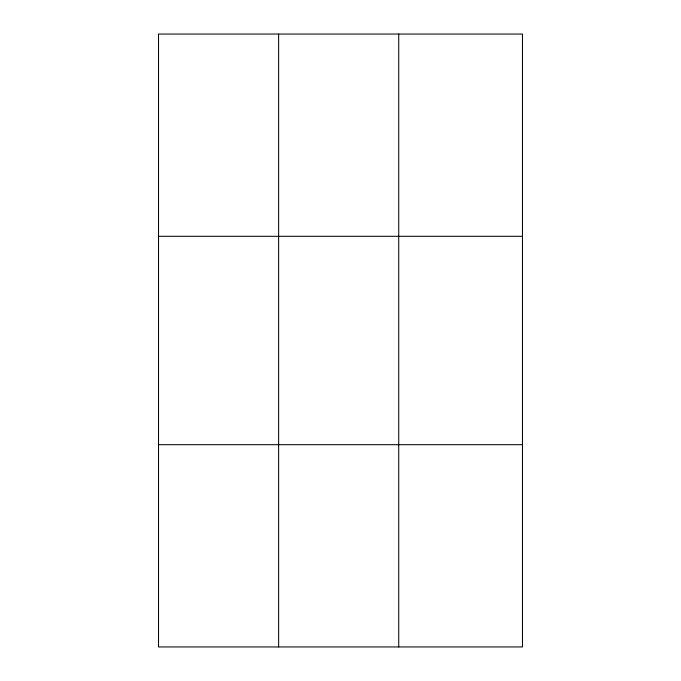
<?xml version="1.0" encoding="UTF-8"?>
<svg xmlns="http://www.w3.org/2000/svg" width="681" height="681" viewBox="0 0 681 681"><rect width="100%" height="100%" fill="white"/><g stroke="black" fill="none" stroke-linecap="round" stroke-linejoin="round"><path stroke-width="1.02" d="M278.631 34.05L278.631 646.95M398.734 34.05L398.734 646.95M158.528 236.307L522.472 236.307M158.528 444.693L522.472 444.693M522.472 639.723L522.472 646.95L158.528 646.95L158.528 34.05L522.472 34.05L522.472 639.723"/></g></svg>
